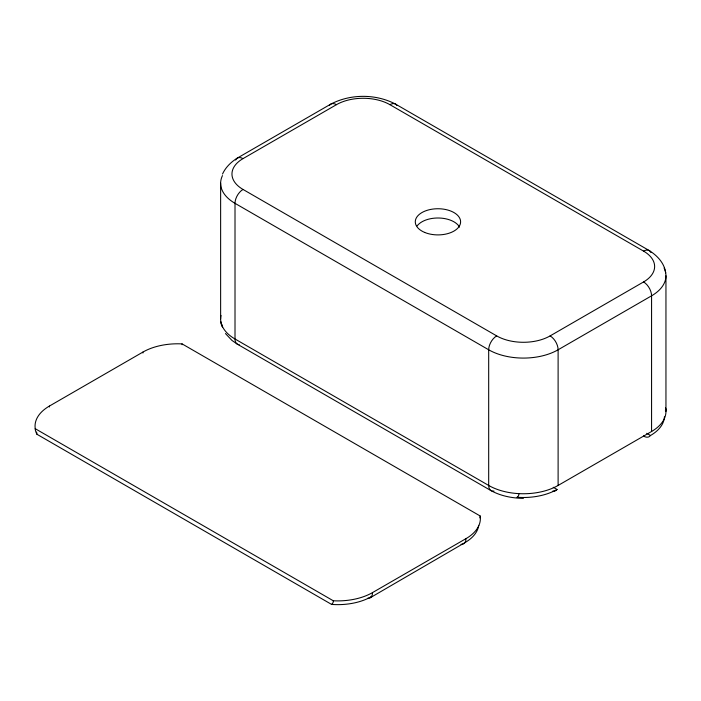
<?xml version="1.0" encoding="UTF-8"?>
<svg xmlns="http://www.w3.org/2000/svg" width="701" height="701" viewBox="0 0 701 701"><rect width="100%" height="100%" fill="white"/><g stroke="black" fill="none" stroke-linecap="round" stroke-linejoin="round"><path stroke-width="1.05" d="M665.95 275.782L665.95 411.452M222.515 174.032C225.591 167.294 231.146 161.957 237.359 158.058L330.819 104.099C350.64 93.768 375.727 93.768 395.548 104.099L649.222 250.555C657.214 255.558 664.425 263.129 665.687 272.855M235.624 160.056A11.33 6.537 60 0 1 243.019 158.619L336.48 104.659A11.33 6.537 60 0 0 329.417 105.457M465.99 538.64L372.529 592.59A49.096 28.347 0 0 1 333.29 600.775L35.26 428.705A49.096 28.347 0 0 1 49.429 406.054L142.89 352.095A49.096 28.347 0 0 1 182.12 343.911L480.159 515.98A49.096 28.347 0 0 1 465.99 538.64A11.33 6.537 60 0 1 461.048 544.327M243.019 158.619A37.766 21.801 0 0 0 243.019 189.445L496.694 335.902A37.766 21.801 0 0 0 550.101 335.91L643.562 281.951A37.766 21.801 0 0 0 643.562 251.116L389.887 104.659A37.766 21.801 0 0 0 336.48 104.659M221.017 315.432A49.096 28.347 0 0 0 235.01 338.995L488.685 485.451A49.096 28.347 0 0 0 558.11 485.451L651.571 431.492A49.096 28.347 0 0 0 665.486 407.544M370.181 597.778L464.912 542.644A47.589 27.47 0 0 0 478.704 525.347M523.402 498.376C512.221 498.183 500.9 496.08 491.033 490.639L237.359 344.173L232.005 340.467L225.459 333.553M646.708 433.306L650.502 435.496A47.589 27.47 0 0 0 664.417 416.788M553.255 487.265L557.041 489.456A11.33 6.537 60 0 1 552.8 491.094M35.173 428.661A8.745 5.047 60 0 0 37.004 434.313L331.573 604.402A47.58 27.47 0 0 0 371.46 596.604M651.571 431.492L651.571 295.822A49.096 28.347 0 0 0 664.119 268.106M558.11 485.451L558.11 349.781A11.33 6.537 60 0 0 550.101 335.902M220.631 183.285L220.631 318.946M142.925 353.006A11.33 6.537 60 0 1 142.89 352.095M49.464 406.966A11.33 6.537 60 0 1 49.429 406.054M372.529 592.59A11.33 6.537 60 0 1 367.587 598.286M36.978 434.322A47.58 27.47 0 0 1 36.627 432.079M333.387 600.836A8.745 5.047 60 0 1 331.555 604.367M480.246 516.041A8.745 5.047 60 0 1 479.852 517.864M182.12 344.734A8.745 5.047 60 0 1 182.032 343.867M239.234 344.708A11.33 6.537 -60 0 1 235.01 338.995L235.01 203.325A49.096 28.347 0 0 1 222.471 175.609M494.003 491.094A11.33 6.537 -60 0 1 488.685 485.451L488.685 349.781A11.33 6.537 -60 0 1 496.694 335.902M243.019 189.445A11.33 6.537 -60 0 0 235.01 203.325L488.685 349.781A49.096 28.347 0 0 0 558.11 349.781L651.571 295.822A11.33 6.537 60 0 0 643.562 281.951M643.562 251.116A11.33 6.537 -60 0 1 650.957 252.553M389.887 104.659A11.33 6.537 -60 0 1 396.95 105.457M518.968 493.688A8.745 5.047 60 0 1 517.136 497.219M417.156 225.88A22.66 13.082 0 0 1 439.089 218.011A22.66 13.082 0 0 1 459.541 227.106M644.438 435.593A37.766 21.801 0 0 1 643.562 436.118A11.33 6.537 60 0 0 650.502 435.496M220.754 321.514A8.745 5.047 60 0 0 222.585 327.165A47.58 27.47 0 0 1 222.208 324.931M665.827 408.893A8.745 5.047 60 0 1 665.389 410.847M557.041 489.456A47.58 27.47 0 0 1 517.154 497.263M424.657 232.417A22.66 13.082 0 0 0 460.487 223.172A22.66 13.082 0 0 0 428.705 209.879A22.66 13.082 0 0 0 424.657 232.417"/></g></svg>
